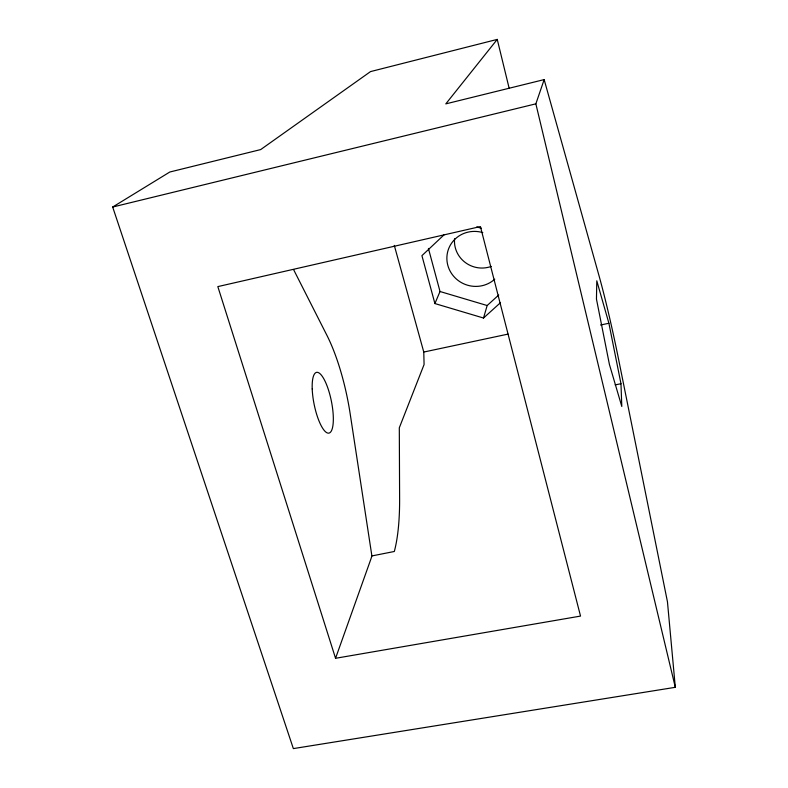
<?xml version="1.0" encoding="UTF-8"?>
<svg xmlns="http://www.w3.org/2000/svg" width="788" height="788" viewBox="0 0 788 788"><rect width="100%" height="100%" fill="white"/><g stroke="black" fill="none" stroke-linecap="round" stroke-linejoin="round"><path stroke-width="1.18" d="M444.087 234.794L421.925 255.657L434.907 303.557L483.517 318.027L487.161 305.527L498.735 295.027M497.248 39.4L370.537 71.59L260.68 149.582L169.794 172.02L112.684 207.027L293.353 748.6L675.316 687.313L535.86 103.839L544.163 79.598L445.801 103.878L497.248 39.4L509.176 88.364M335.55 658.295L217.833 286.605L480.424 226.56L580.529 616.088L335.55 658.295L370.488 560.229A180.176 51.407 78.5 0 0 371.887 555.934L350.197 413.946A94.205 26.703 78.5 0 0 326.853 335.205L293.589 269.604M434.907 303.557L440.019 291.511L428.426 248.447M483.517 318.027L500.518 302.641M112.684 207.027L535.86 103.839M371.887 555.934L394.315 551.492A180.767 48.354 78.4 0 0 399.614 498.42L399.309 427.795L424.082 364.529L423.777 352.049L508.053 334.102M600.545 325.02L608.897 323.257L620.974 383.717L621.801 406.47L609.42 364.45L596.457 299.085L596.792 280.814L608.897 323.257M615.182 384.889L620.974 383.717M476.76 226.924L481.379 228.293M440.019 291.511L487.161 305.527M544.163 79.598L599.038 275.8A98.047 6.363 77.9 0 1 618.432 358.57L667.456 601.796L675.316 687.313M394.296 245.393L423.777 352.049M491.229 266.423A27.019 26.171 20 0 1 454.587 238.744M494.766 279.159A28.398 27.383 20 0 1 447.722 264.975A28.398 27.383 20 0 1 482.808 232.608M312.215 388.957A31.018 8.776 78.5 0 0 328.931 433.114A31.018 8.776 78.5 0 0 327.128 386.081A31.018 8.776 78.5 0 0 312.215 388.957"/></g></svg>
